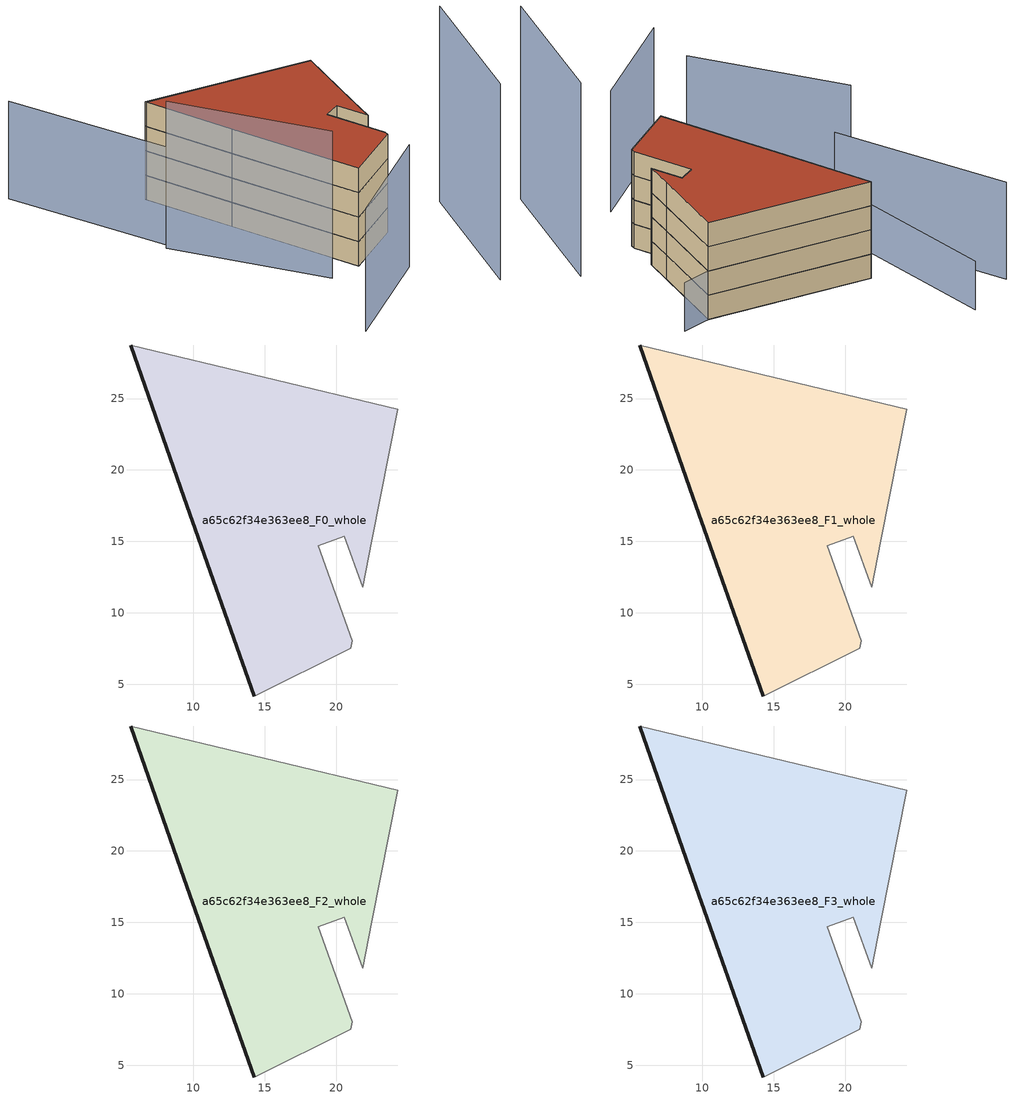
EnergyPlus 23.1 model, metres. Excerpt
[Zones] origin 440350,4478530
a65c62f34e363ee8_F0_whole
 floor ground (EU_floor_Construction): 21,7.5 21.11,8.06 18.72,14.68 20.57,15.37 21.87,11.79 22.49,15.04 24.32,24.25 5.59,28.75 9.11,18.73 14.27,4.17 z0
 wall outside (EU_wall_Construction): 14.27,4.17 9.11,18.73 5.59,28.75 z0:3
 wall adiabatic (EU_wall_Construction): 5.59,28.75 24.32,24.25 22.49,15.04 21.87,11.79 20.57,15.37 18.72,14.68 21.11,8.06 21,7.5 14.27,4.17 z0:3
a65c62f34e363ee8_F1_whole
 floor to a65c62f34e363ee8_F0_whole (EU_floor_Construction): 21,7.5 21.11,8.06 18.72,14.68 20.56,15.37 21.87,11.79 22.49,15.04 24.32,24.25 5.59,28.75 9.11,18.73 14.27,4.17 z3
 wall outside (EU_wall_Construction): 14.27,4.17 9.11,18.73 5.59,28.75 z3:6
 wall adiabatic (EU_wall_Construction): 5.59,28.75 24.32,24.25 22.49,15.04 21.87,11.79 20.57,15.37 18.72,14.68 21.11,8.06 21,7.5 14.27,4.17 z3:6
a65c62f34e363ee8_F2_whole
 floor to a65c62f34e363ee8_F1_whole (EU_floor_Construction): 21,7.5 21.11,8.06 18.72,14.68 20.56,15.37 21.87,11.79 22.49,15.04 24.32,24.25 5.59,28.75 9.11,18.73 14.27,4.17 z6
 wall outside (EU_wall_Construction): 14.27,4.17 9.11,18.73 5.59,28.75 z6:9
 wall adiabatic (EU_wall_Construction): 5.59,28.75 24.32,24.25 22.49,15.04 21.87,11.79 20.57,15.37 18.72,14.68 21.11,8.06 21,7.5 14.27,4.17 z6:9
a65c62f34e363ee8_F3_whole
 floor to a65c62f34e363ee8_F2_whole (EU_floor_Construction): 21,7.5 21.11,8.06 18.72,14.68 20.56,15.37 21.87,11.79 22.49,15.04 24.32,24.25 5.59,28.75 9.11,18.73 14.27,4.17 z9
 wall outside (EU_wall_Construction): 14.27,4.17 9.11,18.73 5.59,28.75 z9:12
 wall adiabatic (EU_wall_Construction): 5.59,28.75 24.32,24.25 22.49,15.04 21.87,11.79 20.57,15.37 18.72,14.68 21.11,8.06 21,7.5 14.27,4.17 z9:12
 roof outside (EU_roof_Construction): 24.32,24.25 22.49,15.04 21.87,11.79 20.57,15.37 18.72,14.68 21.11,8.06 21,7.5 14.27,4.17 9.11,18.73 5.59,28.75 z12
shading: 24.01,-7.33 29.12,8.82 z0:24; 6.53,-6.38 18.27,0.7 z0:15; 1.05,19.81 10.62,4.1 z0:18; -5.33,37.98 2.17,18.47 z0:12; 27.73,24.48 2.48,22.69 / 2.48,22.69 1.2,40.75 z0:6
[Building]
EU S2 Campaign: North Axis=0; Terrain=City; Solar Distribution=FullExterior
[Site:Location]
Madrid: Latitude=40.5; Longitude=-3.5; Time Zone=1; Elevation=609
[SizingPeriod:WeatherFileDays]
AnnualSizingPeriod: Begin Month=1; Begin Day of Month=1; End Month=12; End Day of Month=31; Day of Week for Start Day=Monday; Use Weather File Daylight Saving Period=No; Use Weather File Rain and Snow Indicators=No
[MATERIAL]
EU_InternalMass_Material: Roughness=MediumRough; Thickness=0.1; Conductivity=1; Density=1800; Specific Heat=900; Thermal Absorptance=0.9; Solar Absorptance=0.7; Visible Absorptance=0.7
[MATERIAL:NOMASS] Roughness=MediumRough; Thermal Absorptance=0.9; Solar Absorptance=0.7; Visible Absorptance=0.7
Name | Thermal Resistance
EU_wall_NoMass | 0.419739
EU_roof_NoMass | 0.352165
EU_floor_NoMass | 0.608284
[CONSTRUCTION]
EU_wall_Construction: EU_wall_NoMass
EU_roof_Construction: EU_roof_NoMass
EU_floor_Construction: EU_floor_NoMass
EU_InternalMass_Construction: EU_InternalMass_Material
[ZONE] Type=1; Multiplier=1; Ceiling Height=autocalculate; Volume=752.888; Floor Area=autocalculate; Part of Total Floor Area=Yes
a65c62f34e363ee8_F0_whole; a65c62f34e363ee8_F1_whole; a65c62f34e363ee8_F2_whole; a65c62f34e363ee8_F3_whole
[INTERNALMASS] Construction=EU_InternalMass_Construction; Surface Area=240.242
Name | Zone or ZoneList
a65c62f34e363ee8_F0_whole_EU_InternalMass | a65c62f34e363ee8_F0_whole
a65c62f34e363ee8_F1_whole_EU_InternalMass | a65c62f34e363ee8_F1_whole
a65c62f34e363ee8_F2_whole_EU_InternalMass | a65c62f34e363ee8_F2_whole
a65c62f34e363ee8_F3_whole_EU_InternalMass | a65c62f34e363ee8_F3_whole
[OTHEREQUIPMENT] Fuel Type=Electricity; Design Level Calculation Method=Watts/Area; Power per Zone Floor Area=1; Fraction Latent=0; Fraction Radiant=0; Fraction Lost=0; Carbon Dioxide Generation Rate=0; EndUse Subcategory=EU_Step8_InternalGains
Name | Zone or ZoneList or Space or SpaceList | Schedule
EU_Step8_InternalGain_a65c62f34e363ee8_F0_whole_f000 | a65c62f34e363ee8_F0_whole | EU_Step8_GainSchedule_a65c62f34e363ee8_F0_whole_f000
EU_Step8_InternalGain_a65c62f34e363ee8_F1_whole_f000 | a65c62f34e363ee8_F1_whole | EU_Step8_GainSchedule_a65c62f34e363ee8_F1_whole_f000
EU_Step8_InternalGain_a65c62f34e363ee8_F2_whole_f000 | a65c62f34e363ee8_F2_whole | EU_Step8_GainSchedule_a65c62f34e363ee8_F2_whole_f000
EU_Step8_InternalGain_a65c62f34e363ee8_F3_whole_f000 | a65c62f34e363ee8_F3_whole | EU_Step8_GainSchedule_a65c62f34e363ee8_F3_whole_f000
[ZONEVENTILATION:DESIGNFLOWRATE] Schedule=EU_AlwaysOn; Design Flow Rate Calculation Method=AirChanges/Hour; Air Changes per Hour=0.703302; Ventilation Type=Natural; Fan Pressure Rise=0; Fan Total Efficiency=1; Constant Term Coefficient=1; Temperature Term Coefficient=0; Velocity Term Coefficient=0; Velocity Squared Term Coefficient=0; Minimum Indoor Temperature=-100; Maximum Indoor Temperature=100; Delta Temperature=-100; Minimum Outdoor Temperature=-100; Maximum Outdoor Temperature=100; Maximum Wind Speed=40
Name | Zone or ZoneList or Space or SpaceList
EU_ConstantAir_a65c62f34e363ee8_F0_whole | a65c62f34e363ee8_F0_whole
EU_ConstantAir_a65c62f34e363ee8_F1_whole | a65c62f34e363ee8_F1_whole
EU_ConstantAir_a65c62f34e363ee8_F2_whole | a65c62f34e363ee8_F2_whole
EU_ConstantAir_a65c62f34e363ee8_F3_whole | a65c62f34e363ee8_F3_whole
[HVACTEMPLATE:THERMOSTAT] Constant Heating Setpoint=20; Constant Cooling Setpoint=50
EU_HeatOnly_a65c62f34e363ee8_F0_whole; EU_HeatOnly_a65c62f34e363ee8_F1_whole; EU_HeatOnly_a65c62f34e363ee8_F2_whole; EU_HeatOnly_a65c62f34e363ee8_F3_whole
[HVACTEMPLATE:ZONE:IDEALLOADSAIRSYSTEM] System Availability Schedule=EU_AlwaysOn; Maximum Heating Supply Air Temperature=50; Minimum Cooling Supply Air Temperature=13; Maximum Heating Supply Air Humidity Ratio=0.0156; Minimum Cooling Supply Air Humidity Ratio=0.0077; Heating Limit=NoLimit; Cooling Limit=NoLimit; Heating Availability Schedule=EU_AlwaysOn; Cooling Availability Schedule=EU_CoolingOff; Dehumidification Control Type=ConstantSensibleHeatRatio; Cooling Sensible Heat Ratio=0.7; Dehumidification Setpoint=60; Humidification Control Type=None; Humidification Setpoint=30; Outdoor Air Method=None; Outdoor Air Flow Rate per Person=0.00944; Outdoor Air Flow Rate per Zone Floor Area=0; Outdoor Air Flow Rate per Zone=0; Demand Controlled Ventilation Type=None; Outdoor Air Economizer Type=NoEconomizer; Heat Recovery Type=None; Sensible Heat Recovery Effectiveness=0.7; Latent Heat Recovery Effectiveness=0.65
Name | Template Thermostat
a65c62f34e363ee8_F0_whole | EU_HeatOnly_a65c62f34e363ee8_F0_whole
a65c62f34e363ee8_F1_whole | EU_HeatOnly_a65c62f34e363ee8_F1_whole
a65c62f34e363ee8_F2_whole | EU_HeatOnly_a65c62f34e363ee8_F2_whole
a65c62f34e363ee8_F3_whole | EU_HeatOnly_a65c62f34e363ee8_F3_whole
[SIZING:ZONE] Zone Cooling Design Supply Air Temperature Input Method=SupplyAirTemperature; Zone Cooling Design Supply Air Temperature=13; Zone Heating Design Supply Air Temperature Input Method=SupplyAirTemperature; Zone Heating Design Supply Air Temperature=50; Zone Cooling Design Supply Air Humidity Ratio=0.008; Zone Heating Design Supply Air Humidity Ratio=0.008; Cooling Design Air Flow Method=DesignDay; Cooling Design Air Flow Rate=0; Cooling Minimum Air Flow per Zone Floor Area=0.000762; Cooling Minimum Air Flow=0; Cooling Minimum Air Flow Fraction=0.2; Heating Design Air Flow Method=DesignDay; Heating Design Air Flow Rate=0; Heating Maximum Air Flow per Zone Floor Area=0.002032; Heating Maximum Air Flow=0.141576; Heating Maximum Air Flow Fraction=0.3; Account for Dedicated Outdoor Air System=No; Dedicated Outdoor Air System Control Strategy=NeutralSupplyAir; Dedicated Outdoor Air Low Setpoint Temperature for Design=autosize; Dedicated Outdoor Air High Setpoint Temperature for Design=autosize; Zone Load Sizing Method=Sensible Load Only No Latent Load; Zone Latent Cooling Design Supply Air Humidity Ratio Input Method=HumidityRatioDifference; Zone Cooling Design Supply Air Humidity Ratio Difference=0.005; Zone Latent Heating Design Supply Air Humidity Ratio Input Method=HumidityRatioDifference; Zone Humidification Design Supply Air Humidity Ratio Difference=0.005
a65c62f34e363ee8_F0_whole; a65c62f34e363ee8_F1_whole; a65c62f34e363ee8_F2_whole; a65c62f34e363ee8_F3_whole
[SCHEDULE:CONSTANT]
Name | Hourly Value
EU_AlwaysOn | 1
EU_CoolingOff | 0
[SCHEDULE:FILE] Column Number=1; Rows to Skip at Top=0; Number of Hours of Data=8760; Column Separator=Comma; Interpolate to Timestep=No; Minutes per Item=60; Adjust Schedule for Daylight Savings=Yes
Name | File
EU_Step8_GainSchedule_a65c62f34e363ee8_F0_whole_f000 | ../../schedules/a65c62f34e363ee8/a65c62f34e363ee8_F0_whole_f000_gain.csv
EU_Step8_GainSchedule_a65c62f34e363ee8_F1_whole_f000 | ../../schedules/a65c62f34e363ee8/a65c62f34e363ee8_F1_whole_f000_gain.csv
EU_Step8_GainSchedule_a65c62f34e363ee8_F2_whole_f000 | ../../schedules/a65c62f34e363ee8/a65c62f34e363ee8_F2_whole_f000_gain.csv
EU_Step8_GainSchedule_a65c62f34e363ee8_F3_whole_f000 | ../../schedules/a65c62f34e363ee8/a65c62f34e363ee8_F3_whole_f000_gain.csv
